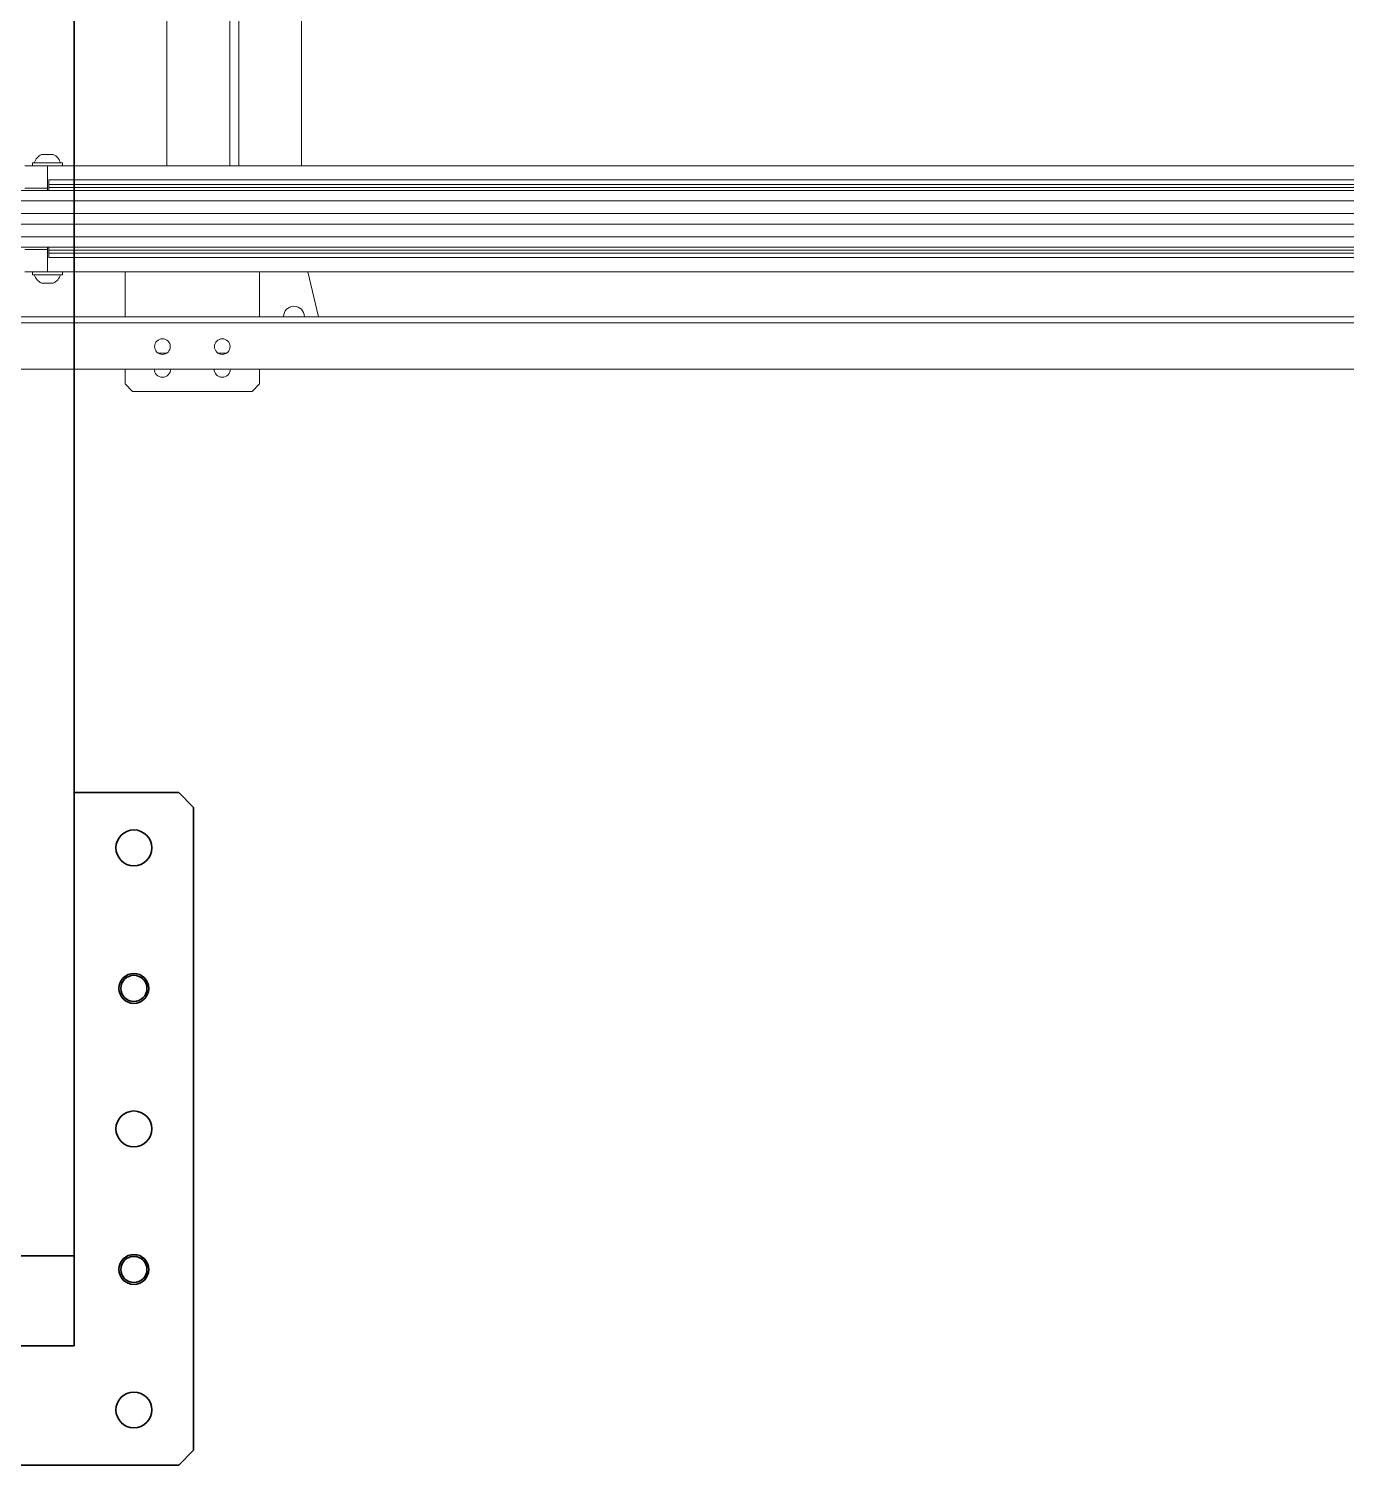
# Model space of a CAD drawing. Header units: millimetres. Extents: x 2509 to 128734, y 2492 to 91667.
# Drawn here: x 73903 to 74784, y 55084 to 56045 of the extents above; entities that cross this region are included whole.
import ezdxf
from ezdxf.enums import TextEntityAlignment as Align

# ---------------------------------------------------------------- set-up
doc = ezdxf.new("R2010")
doc.units = ezdxf.units.MM
doc.linetypes.add('CENTER', pattern=[50.8, 31.75, -6.35, 6.35, -6.35])
for name, color, linetype in [('7标注层', 4, 'Continuous'), ('SSH_搬运系统', 7, 'Continuous'), ('SSH_输送系统', 7, 'Continuous')]:
    doc.layers.add(name, color=color, linetype=linetype)
doc.styles.add('宋体', font='', dxfattribs={"width": 0.8, "height": 4})
doc.styles.get('宋体').set_extended_font_data('SimSun')

# ---------------------------------------------------------------- blocks, each defined once
blk = doc.blocks.new('SSH-提升机')
at = {"layer": 'SSH_搬运系统', "lineweight": 35}
for p, q in [((778258.76, 266207.22), (778258.76, 264144.22)), ((778258.76, 266207.22), (778258.76, 264144.22)), ((778338.76, 264074.22), (778338.76, 264364.22)), ((778198.76, 264152.97), (778198.76, 264195.47)), ((778198.76, 264152.97), (778198.76, 264144.22)), ((778198.76, 264144.22), (775873.76, 264144.22)), ((778198.76, 264144.22), (775873.76, 264144.22)), ((777888.76, 264144.22), (777888.76, 264074.22)), ((778207.51, 264144.22), (778198.76, 264144.22)), ((778250.01, 264144.22), (778207.51, 264144.22)), ((778258.76, 264144.22), (778250.01, 264144.22)), ((777888.76, 264074.22), (777898.76, 264064.22)), ((778328.76, 264064.22), (778338.76, 264074.22)), ((777898.76, 264064.22), (778328.76, 264064.22))]:
    blk.add_line(p, q, dxfattribs=at)
for centre, radius in [((777925.76, 264104.22), 12), ((778019.76, 264104.22), 10), ((778019.76, 264104.22), 8.75), ((778113.76, 264104.22), 12), ((778207.76, 264104.22), 10), ((778207.76, 264104.22), 8.75), ((778301.76, 264104.22), 12)]:
    blk.add_circle(centre, radius, dxfattribs=at)
blk = doc.blocks.new('*U220')
at = {"layer": 'SSH_输送系统', "lineweight": 15}
for p, q in [((25111.57, 6527.6), (25111.57, 7585.6)), ((25153.57, 6527.6), (25153.57, 7585.6)), ((25159.57, 7585.6), (25159.57, 6527.6)), ((25201.57, 7585.6), (25201.57, 6527.6)), ((25277.64, 6535.1), (25285.5, 6535.1)), ((22837.83, 6527.6), (25281.57, 6527.6)), ((25271.57, 6529.6), (25291.57, 6529.6)), ((25281.57, 6527.6), (25281.57, 6512.6)), ((25281.57, 6527.6), (25296.57, 6527.6)), ((25280.57, 6517.88), (25280.57, 6518.06)), ((25280.57, 6515.15), (25280.57, 6517.88)), ((22792.83, 6511.1), (25326.57, 6511.1)), ((22838.83, 6515.09), (25280.57, 6515.09)), ((22838.83, 6513.09), (25280.57, 6513.09)), ((22838.83, 6513.01), (25280.57, 6513.01)), ((25280.57, 6515.09), (25280.57, 6515.15)), ((25280.57, 6515.09), (25280.57, 6513.09)), ((25280.57, 6513.01), (25280.57, 6513.09)), ((25280.57, 6511.1), (25280.57, 6513.01)), ((25281.57, 6512.6), (25281.57, 6511.1)), ((25281.57, 6512.6), (25296.57, 6512.6)), ((22792.83, 6504.1), (25326.57, 6504.1)), ((22792.83, 6495.6), (25326.57, 6495.6)), ((22792.83, 6495.6), (25326.57, 6495.6)), ((22792.83, 6488.6), (25326.57, 6488.6)), ((22792.83, 6488.6), (25326.57, 6488.6)), ((22792.83, 6480.1), (25326.57, 6480.1)), ((22792.83, 6473.1), (25326.57, 6473.1)), ((22838.83, 6471.19), (25280.57, 6471.19)), ((22838.83, 6471.11), (25280.57, 6471.11)), ((22838.83, 6469.11), (25280.57, 6469.11)), ((25280.57, 6471.19), (25280.57, 6473.1)), ((25280.57, 6471.11), (25280.57, 6471.19)), ((25280.57, 6471.11), (25280.57, 6469.11)), ((25280.57, 6469.05), (25280.57, 6469.11)), ((25280.57, 6466.31), (25280.57, 6469.05)), ((25281.57, 6473.1), (25281.57, 6471.6)), ((25296.57, 6471.6), (25281.57, 6471.6)), ((25281.57, 6471.6), (25281.57, 6456.6)), ((25280.57, 6466.13), (25280.57, 6466.31)), ((23464.83, 6456.6), (25139.57, 6456.6)), ((25107.21, 6456.6), (25100.14, 6426.6)), ((25139.57, 6436.1), (25139.57, 6456.6)), ((25229.57, 6456.6), (25139.57, 6456.6)), ((25229.57, 6456.6), (25281.57, 6456.6)), ((25229.57, 6436.1), (25229.57, 6456.6)), ((25271.57, 6454.6), (25291.57, 6454.6)), ((25285.5, 6449.1), (25277.64, 6449.1)), ((25281.57, 6456.6), (25296.57, 6456.6)), ((25139.57, 6426.6), (25139.57, 6436.1)), ((25229.57, 6426.6), (25229.57, 6436.1)), ((22864.83, 6426.6), (25364.7, 6426.6)), ((22864.83, 6422.6), (25364.7, 6422.6)), ((25161.86, 6402.1), (25167.27, 6402.1)), ((25201.86, 6402.1), (25205.04, 6402.1)), ((22864.83, 6391.6), (25364.7, 6391.6)), ((25139.57, 6381.6), (25139.57, 6391.6)), ((25229.57, 6381.6), (25229.57, 6391.6)), ((25139.57, 6381.6), (25144.57, 6376.6)), ((25224.57, 6376.6), (25229.57, 6381.6)), ((25224.57, 6376.6), (25144.57, 6376.6))]:
    blk.add_line(p, q, dxfattribs=at)
at = {"layer": 'SSH_输送系统', "lineweight": 15, "flags": 128}
blk.add_lwpolyline([(25205.04, 6402.1), (25206.93, 6402.28), (25207.85, 6402.5)], dxfattribs=at)
at = {"layer": 'SSH_输送系统', "lineweight": 15}
for centre in [(25164.57, 6406.6), (25204.57, 6406.6)]:
    blk.add_circle(centre, 5.25, dxfattribs=at)
for centre, radius, start, end in [((25281.57, 6526.79), 9.19, 115.32087, 162.21883), ((25281.57, 6526.79), 9.19, 17.78117, 64.67913), ((25281.57, 6457.41), 9.19, 197.78117, 244.67913), ((25281.57, 6457.41), 9.19, 295.32087, 342.21883), ((25116.57, 6426.6), 7, 90, 180), ((25116.57, 6426.6), 7, 360, 90), ((25164.57, 6391.6), 5.5, 180, 0), ((25204.57, 6391.6), 5.5, 180, 0)]:
    blk.add_arc(centre, radius, start, end, dxfattribs=at)
for points in [[(25271.57, 6529.6), (25271.57, 6527.6)], [(25291.57, 6527.6), (25291.57, 6529.6)], [(25280.57, 6518.06), (22838.83, 6518.06)], [(22838.83, 6466.13), (25280.57, 6466.13)], [(25271.57, 6456.6), (25271.57, 6454.6)], [(25291.57, 6454.6), (25291.57, 6456.6)]]:
    blk.add_open_spline(points, degree=1, dxfattribs=at)
at = {"layer": 'SSH_输送系统', "style": '宋体'}
blk.add_attdef('NO.', text='', height=100, dxfattribs=at).set_placement((23613.19, 7009.55), align=Align.CENTER)
blk = doc.blocks.new('A$C78651db9')
at = {"layer": 'SSH_搬运系统', "color": 7, "linetype": 'ByBlock', "lineweight": -2, "xscale": -1, "rotation": 90}
blk.add_blockref('SSH-提升机', (286216.91, 781682.84), dxfattribs=at)
at = {"layer": 'SSH_输送系统', "xscale": -1}
blk.add_blockref('*U220', (47336.39, -2314.16), dxfattribs=at)

msp = doc.modelspace()

# ---------------------------------------------------------------- block references
at = {"layer": '7标注层', "linetype": 'CENTER'}
msp.add_blockref('A$C78651db9', (51860.401, 51740.213), dxfattribs=at)

doc.saveas('drawing.dxf')
